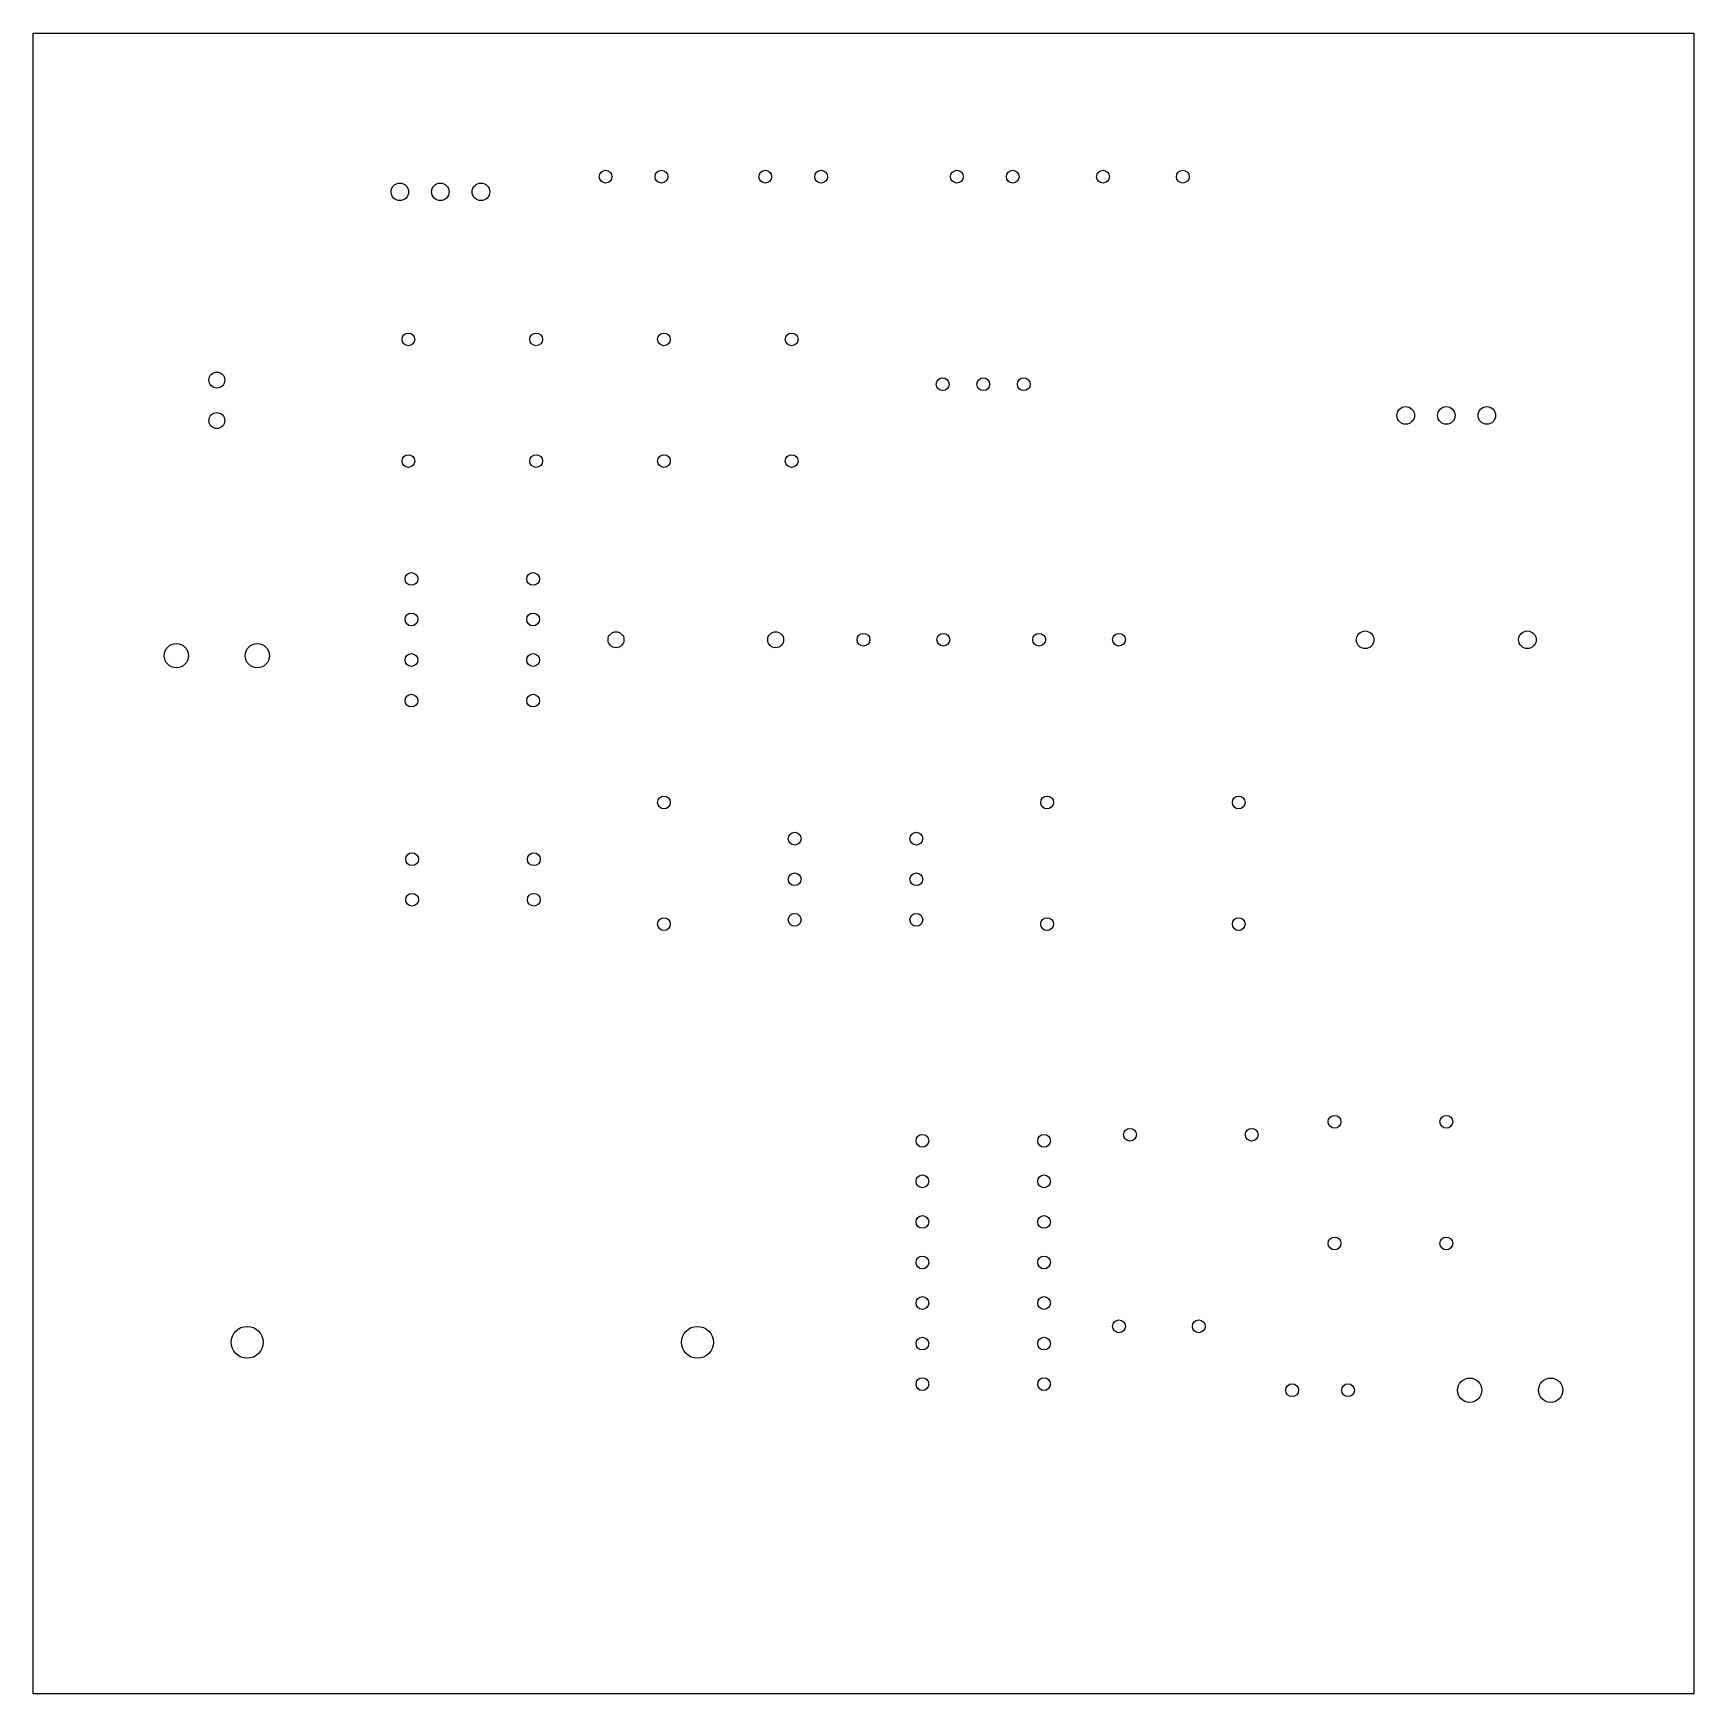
# Model space of a CAD drawing. Extents: x 20 to 124, y -124 to -20.
import ezdxf

# ---------------------------------------------------------------- set-up
doc = ezdxf.new("R2010")
doc.units = 0
doc.layers.add('BLACK', color=7, linetype='CONTINUOUS')
doc.layers.add('WHITE', color=7, linetype='CONTINUOUS')

msp = doc.modelspace()

# ---------------------------------------------------------------- linework, layer by layer
at = {"layer": 'BLACK'}
for centre, radius in [((55.8473, -28.9875), 0.4), ((59.3473, -28.9875), 0.4), ((65.8473, -28.9875), 0.4), ((69.3473, -28.9875), 0.4), ((77.8473, -28.9875), 0.4), ((81.3473, -28.9875), 0.4), ((87, -28.9875), 0.4), ((92, -28.9875), 0.4), ((42.96, -29.9375), 0.55), ((45.5, -29.9375), 0.55), ((48.04, -29.9375), 0.55), ((43.5, -39.1775), 0.4), ((51.5, -39.1775), 0.4), ((59.5, -39.1775), 0.4), ((67.5, -39.1775), 0.4), ((31.5, -41.7225), 0.5), ((76.96, -41.9825), 0.4), ((79.5, -41.9825), 0.4), ((82.04, -41.9825), 0.4), ((105.96, -43.9375), 0.55), ((108.5, -43.9375), 0.55), ((111.04, -43.9375), 0.55), ((31.5, -44.2625), 0.5), ((43.5, -46.7975), 0.4), ((51.5, -46.7975), 0.4), ((59.5, -46.7975), 0.4), ((67.5, -46.7975), 0.4), ((43.69, -54.1775), 0.4), ((51.31, -54.1775), 0.4), ((43.69, -56.7175), 0.4), ((51.31, -56.7175), 0.4), ((28.96, -58.9875), 0.76), ((34.04, -58.9875), 0.76), ((56.5, -57.9875), 0.5), ((66.5, -57.9875), 0.5), ((72, -57.9875), 0.4), ((77, -57.9875), 0.4), ((83, -57.9875), 0.4), ((88, -57.9875), 0.4), ((103.42, -57.9875), 0.55), ((113.58, -57.9875), 0.55), ((43.69, -59.2575), 0.4), ((51.31, -59.2575), 0.4), ((43.69, -61.7975), 0.4), ((51.31, -61.7975), 0.4), ((59.5, -68.1775), 0.4), ((83.5, -68.1775), 0.4), ((95.5, -68.1775), 0.4), ((67.69, -70.4475), 0.4), ((75.31, -70.4475), 0.4), ((43.7325, -71.73), 0.4), ((51.3525, -71.73), 0.4), ((67.69, -72.9875), 0.4), ((75.31, -72.9875), 0.4), ((43.7325, -74.27), 0.4), ((51.3525, -74.27), 0.4), ((59.5, -75.7975), 0.4), ((67.69, -75.5275), 0.4), ((75.31, -75.5275), 0.4), ((83.5, -75.7975), 0.4), ((95.5, -75.7975), 0.4), ((101.5, -88.1775), 0.4), ((108.5, -88.1775), 0.4), ((75.69, -89.3675), 0.4), ((83.31, -89.3675), 0.4), ((88.69, -88.9875), 0.4), ((96.31, -88.9875), 0.4), ((75.69, -91.9075), 0.4), ((83.31, -91.9075), 0.4), ((75.69, -94.4475), 0.4), ((83.31, -94.4475), 0.4), ((101.5, -95.7975), 0.4), ((108.5, -95.7975), 0.4), ((75.69, -96.9875), 0.4), ((83.31, -96.9875), 0.4), ((75.69, -99.5275), 0.4), ((83.31, -99.5275), 0.4), ((88, -100.9875), 0.4), ((93, -100.9875), 0.4), ((33.4, -101.9875), 1), ((61.6, -101.9875), 1), ((75.69, -102.0675), 0.4), ((83.31, -102.0675), 0.4), ((75.69, -104.6075), 0.4), ((83.31, -104.6075), 0.4), ((98.8473, -104.9875), 0.4), ((102.3473, -104.9875), 0.4), ((109.96, -104.9875), 0.76), ((115.04, -104.9875), 0.76)]:
    msp.add_circle(centre, radius, dxfattribs=at)
at = {"layer": 'WHITE', "linetype": 'CONTINUOUS'}
for p, q in [((20, -20), (124, -20)), ((20, -124), (20, -20)), ((124, -20), (124, -124)), ((124, -124), (20, -124))]:
    msp.add_line(p, q, dxfattribs=at)

doc.saveas('drawing.dxf')
